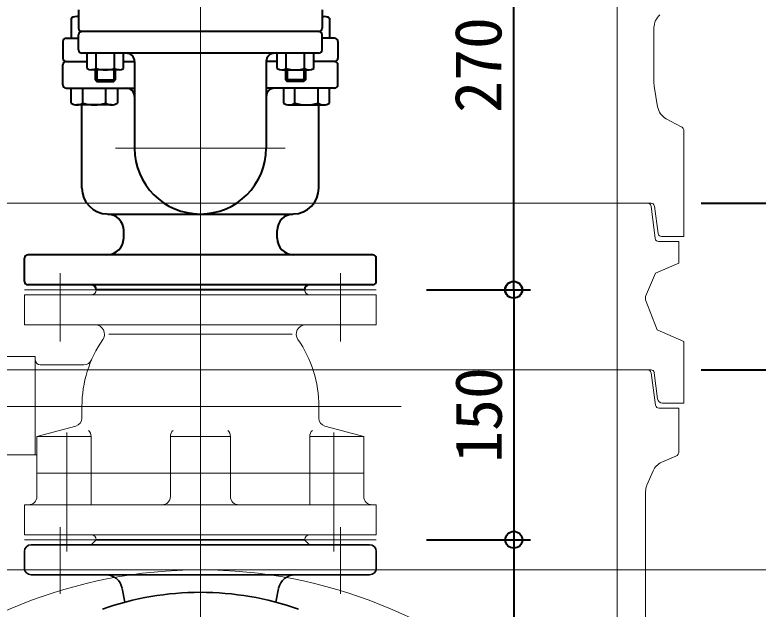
# Model space of a CAD drawing. Units: millimetres at full size, sheet at 1:20. Extents: x -5700 to 5714, y -3160 to 3160.
# Drawn here: x -1009.4 to -563.7, y 1990.9 to 2347.5 of the extents above; entities that cross this region are included whole.
import ezdxf
from ezdxf.enums import TextEntityAlignment as Align

# ---------------------------------------------------------------- set-up
doc = ezdxf.new("R2010")
doc.units = ezdxf.units.MM
doc.header["$LTSCALE"] = 20
doc.header["$PDMODE"] = 32
doc.header["$PDSIZE"] = 10
for name, color, linetype, lineweight in [('0-5_TEMP01', 3, 'Continuous', 18), ('0-6_T字管', 6, 'Continuous', 35), ('0-7_躯体', 7, 'Continuous', 9), ('0-8_細線', 7, 'Continuous', 9), ('0-9_消火栓', 2, 'Continuous', 40), ('0-C_寸法', 1, 'Continuous', 40), ('1-1_補修弁', 7, 'Continuous', 9)]:
    doc.layers.add(name, color=color, linetype=linetype, lineweight=lineweight)
doc.styles.add('ＭＳ ゴシック', font='')
doc.styles.get('ＭＳ ゴシック').set_extended_font_data('MS Gothic')

msp = doc.modelspace()

# ---------------------------------------------------------------- linework, layer by layer
at = {"layer": '0-5_TEMP01'}
for p, q in [((-898.13, 2489.03), (-898.13, 2219.02)), ((-898.13, 2182.53), (-898.13, 2452.53)), ((-898.13, 2289.03), (-898.13, 1939.03)), ((-898.13, 2289.03), (-898.13, 2119.02)), ((-847.32, 2267.53), (-948.94, 2267.53)), ((-898.13, 2196.41), (-898.13, 2012.37)), ((-982.12, 2151.53), (-982.12, 2192.53)), ((-898.13, 2189.03), (-898.13, 1939.03)), ((-814.12, 2192.53), (-814.12, 2151.53)), ((-1003.63, 2182.53), (-792.63, 2182.53)), ((-777.63, 2112.53), (-1091.52, 2112.53)), ((-978.12, 2025.53), (-978.12, 2096.82)), ((-818.12, 2025.53), (-818.12, 2096.82)), ((-898.13, 1592.2), (-898.13, 2056.16)), ((-982.12, 2000.06), (-982.12, 2040.12)), ((-814.12, 2000.06), (-814.12, 2040.12)), ((-1003.63, 2032.53), (-792.62, 2032.53)), ((-3458.13, 2014.53), (-325.44, 2014.53))]:
    msp.add_line(p, q, dxfattribs=at)
at = {"layer": '0-6_T字管'}
for p, q in [((-960.63, 2032.53), (-963.63, 2029.52)), ((-960.63, 2032.53), (-835.63, 2032.53)), ((-835.63, 2032.53), (-832.62, 2029.52)), ((-796.62, 2029.52), (-999.63, 2029.52)), ((-1003.63, 2015.52), (-1003.63, 2025.53)), ((-792.62, 2015.52), (-792.62, 2025.53)), ((-796.62, 2011.53), (-999.63, 2011.53)), ((-945.06, 2003.41), (-943.46, 1995.09)), ((-851.19, 2003.41), (-852.79, 1995.09))]:
    msp.add_line(p, q, dxfattribs=at)
for centre, radius, start, end in [((-999.63, 2025.53), 4, 90, 180), ((-796.62, 2025.53), 4, 0, 90), ((-999.63, 2015.52), 4, 180, 270), ((-796.62, 2015.52), 4, 270, 0), ((-954.88, 2001.53), 10, 10.886, 90), ((-841.37, 2001.53), 10, 90, 169.114), ((-898.13, 1825.03), 176, 70.493, 109.507)]:
    msp.add_arc(centre, radius, start, end, dxfattribs=at)
at = {"layer": '0-7_躯体'}
for p, q in [((-648.12, 2434.52), (-648.12, 2234.52)), ((-626.12, 2339.84), (-626.12, 2306.35)), ((-625.99, 2304.71), (-623.94, 2292.39)), ((-618.78, 2285.2), (-609.72, 2280.38)), ((-608.13, 2277.72), (-608.13, 2234.52)), ((-1168.39, 2234.52), (-898.13, 2234.52)), ((-898.13, 2234.52), (-1166.37, 2234.52)), ((-627.87, 2234.52), (-898.13, 2234.52)), ((-898.13, 2234.52), (-629.88, 2234.52)), ((-648.12, 2234.52), (-648.12, 2134.52)), ((-608.13, 2234.52), (-608.13, 2214.53)), ((-627.9, 2232.78), (-625.36, 2213.27)), ((-625.88, 2232.81), (-623.56, 2216.25)), ((-611.12, 2211.53), (-623.37, 2211.53)), ((-608.13, 2214.53), (-621.58, 2214.53)), ((-611.12, 2211.53), (-611.12, 2198.53)), ((-611.12, 2198.53), (-625.12, 2192.53)), ((-625.12, 2192.53), (-631.13, 2178.53)), ((-631.13, 2176.53), (-631.13, 2178.53)), ((-624.13, 2158.53), (-631.13, 2176.53)), ((-608.13, 2151.53), (-624.13, 2158.53)), ((-608.13, 2151.53), (-608.13, 2114.53)), ((-1168.36, 2134.52), (-898.13, 2134.52)), ((-627.89, 2134.52), (-898.13, 2134.52)), ((-648.12, 2134.52), (-648.12, 1934.52)), ((-627.88, 2132.81), (-625.14, 2113.25)), ((-625.91, 2132.78), (-623.96, 2117.15)), ((-620.98, 2114.53), (-608.13, 2114.53)), ((-623.15, 2111.53), (-611.12, 2111.53)), ((-623.15, 2111.53), (-611.12, 2111.53)), ((-611.12, 2111.53), (-611.12, 2085.51)), ((-612.94, 2082.74), (-621.45, 2079.1)), ((-626.7, 2073.85), (-630.32, 2065.41)), ((-631.13, 2061.47), (-631.13, 1984.15))]:
    msp.add_line(p, q, dxfattribs=at)
for centre, radius, start, end in [((-616.12, 2339.84), 10, 129.806, 180), ((-616.12, 2306.35), 10, 180, 189.462), ((-614.08, 2294.03), 10, 189.462, 241.928), ((-611.12, 2277.72), 3, 0, 61.927), ((-629.88, 2232.53), 2, 7.431, 90), ((-627.87, 2232.53), 2, 7.999, 90), ((-621.58, 2216.53), 2, 187.999, 270), ((-623.37, 2213.53), 2, 187.431, 270), ((-629.87, 2132.53), 2, 7.999, 90), ((-627.89, 2132.53), 2, 7.124, 90), ((-620.98, 2117.53), 3, 187.126, 270), ((-623.15, 2113.53), 2, 187.999, 270), ((-614.12, 2085.51), 3, 293.199, 0), ((-617.51, 2069.91), 10, 113.198, 156.801), ((-621.12, 2061.47), 10, 156.801, 180), ((-898.13, 1724.52), 290, 90, 133.603), ((-898.13, 1724.52), 290, 46.397, 90)]:
    msp.add_arc(centre, radius, start, end, dxfattribs=at)
at = {"layer": '0-8_細線'}
msp.add_line((-961.12, 2032.53), (-835.12, 2032.53), dxfattribs=at)
at = {"layer": '0-9_消火栓'}
for p, q in [((-971.13, 2350.53), (-971.13, 2339.53)), ((-825.13, 2350.53), (-825.13, 2339.53)), ((-975.63, 2345.51), (-975.63, 2333.53)), ((-975.63, 2345.51), (-975.63, 2333.53)), ((-971.13, 2346.53), (-972.16, 2346.53)), ((-825.13, 2346.53), (-824.09, 2346.53)), ((-820.63, 2345.51), (-820.63, 2333.53)), ((-820.63, 2345.51), (-820.63, 2333.53)), ((-827.13, 2337.53), (-969.13, 2337.53)), ((-980.63, 2331.52), (-980.63, 2321.53)), ((-978.63, 2333.53), (-971.13, 2333.53)), ((-971.13, 2326.53), (-971.13, 2335.53)), ((-825.13, 2326.53), (-825.13, 2335.53)), ((-817.63, 2333.53), (-825.13, 2333.53)), ((-815.63, 2331.52), (-815.63, 2321.53)), ((-827.13, 2324.52), (-969.13, 2324.52)), ((-966.1, 2315.38), (-966.1, 2324.52)), ((-960.61, 2315.38), (-960.61, 2324.52)), ((-949.64, 2315.38), (-949.64, 2324.52)), ((-944.16, 2315.38), (-944.16, 2324.52)), ((-852.09, 2315.38), (-852.09, 2324.52)), ((-846.61, 2315.38), (-846.61, 2324.52)), ((-835.65, 2315.38), (-835.65, 2324.52)), ((-830.16, 2315.38), (-830.16, 2324.52)), ((-978.63, 2319.53), (-966.1, 2319.53)), ((-944.16, 2319.53), (-937.63, 2319.53)), ((-937.63, 2319.53), (-937.63, 2267.53)), ((-858.63, 2319.53), (-858.63, 2267.53)), ((-852.09, 2319.53), (-858.63, 2319.53)), ((-817.63, 2319.53), (-830.16, 2319.53)), ((-980.63, 2305.53), (-980.63, 2317.53)), ((-946.9, 2314.53), (-963.36, 2314.53)), ((-961.13, 2314.53), (-961.13, 2308.47)), ((-960.18, 2314.53), (-960.18, 2307.53)), ((-950.07, 2314.53), (-950.07, 2307.53)), ((-949.13, 2314.53), (-949.13, 2308.47)), ((-849.36, 2314.53), (-832.9, 2314.53)), ((-847.13, 2314.53), (-847.13, 2308.47)), ((-846.18, 2314.53), (-846.18, 2307.53)), ((-836.07, 2314.53), (-836.07, 2307.53)), ((-835.13, 2314.53), (-835.13, 2308.47)), ((-815.63, 2305.53), (-815.63, 2317.53)), ((-961.13, 2308.47), (-949.13, 2308.47)), ((-961.13, 2308.47), (-960.18, 2307.53)), ((-960.18, 2307.53), (-950.07, 2307.53)), ((-949.13, 2308.47), (-950.07, 2307.53)), ((-847.13, 2308.47), (-846.18, 2307.53)), ((-835.13, 2308.47), (-847.13, 2308.47)), ((-836.07, 2307.53), (-846.18, 2307.53)), ((-835.13, 2308.47), (-836.07, 2307.53)), ((-978.63, 2303.53), (-937.63, 2303.53)), ((-975.63, 2294.55), (-975.63, 2303.53)), ((-975.63, 2294.55), (-975.63, 2303.53)), ((-968.69, 2294.55), (-968.69, 2303.53)), ((-954.84, 2294.55), (-954.84, 2303.53)), ((-947.91, 2303.53), (-947.91, 2294.55)), ((-817.63, 2303.53), (-858.63, 2303.53)), ((-848.34, 2303.53), (-848.34, 2294.55)), ((-841.41, 2294.55), (-841.41, 2303.53)), ((-827.56, 2294.55), (-827.56, 2303.53)), ((-820.63, 2294.55), (-820.63, 2303.53)), ((-820.63, 2294.55), (-820.63, 2303.53)), ((-951.38, 2293.53), (-972.16, 2293.53)), ((-969.13, 2243.53), (-969.13, 2293.73)), ((-844.88, 2293.53), (-824.09, 2293.53)), ((-827.13, 2243.53), (-827.13, 2293.73)), ((-953.63, 2228.02), (-842.63, 2228.02)), ((-944.13, 2213.53), (-944.13, 2218.03)), ((-852.13, 2213.53), (-852.13, 2218.03)), ((-794.63, 2203.53), (-1001.63, 2203.53)), ((-1003.63, 2187.53), (-1003.63, 2201.53)), ((-792.63, 2187.53), (-792.63, 2201.53)), ((-794.63, 2185.53), (-1001.63, 2185.53)), ((-835.63, 2182.53), (-960.63, 2182.53))]:
    msp.add_line(p, q, dxfattribs=at)
for centre, radius, start, end in [((-972.16, 2340.14), 6.38, 80.697, 122.867), ((-824.09, 2340.14), 6.38, 57.133, 99.303), ((-969.13, 2339.53), 2, 180, 270), ((-969.13, 2335.53), 2, 90, 180), ((-827.13, 2339.53), 2, 270, 0), ((-827.13, 2335.53), 2, 0, 90), ((-978.63, 2331.52), 2, 90, 180), ((-817.63, 2331.52), 2, 0, 90), ((-969.13, 2326.53), 2, 180, 270), ((-942.63, 2319.53), 5, 0, 90), ((-853.63, 2319.53), 5, 90, 180), ((-827.13, 2326.53), 2, 270, 0), ((-978.63, 2321.53), 2, 180, 270), ((-978.63, 2317.53), 2, 90, 180), ((-817.63, 2321.53), 2, 270, 0), ((-817.63, 2317.53), 2, 0, 90), ((-963.36, 2319.34), 4.82, 235.33, 304.67), ((-955.13, 2332.53), 18, 252.259, 287.741), ((-946.9, 2319.34), 4.82, 235.33, 304.67), ((-849.36, 2319.34), 4.82, 235.33, 304.67), ((-841.13, 2332.53), 18, 252.259, 287.741), ((-832.9, 2319.34), 4.82, 235.33, 304.67), ((-978.63, 2305.53), 2, 180, 270), ((-817.63, 2305.53), 2, 270, 0), ((-942.63, 2298.53), 5, 0, 90), ((-853.63, 2298.53), 5, 90, 180), ((-972.16, 2299.91), 6.38, 237.133, 302.867), ((-961.76, 2317.53), 24, 253.221, 286.779), ((-951.38, 2299.91), 6.38, 237.133, 302.867), ((-844.88, 2299.91), 6.38, 237.133, 302.867), ((-834.49, 2317.53), 24, 253.221, 286.779), ((-824.09, 2299.91), 6.38, 237.133, 302.867), ((-898.13, 2267.53), 39.5, 180, 0), ((-953.63, 2243.53), 15.5, 180, 268.876), ((-842.63, 2243.53), 15.5, 271.124, 0), ((-954.13, 2218.03), 10, 0, 88.876), ((-842.13, 2218.03), 10, 91.124, 180), ((-954.13, 2213.53), 10, 270, 0), ((-842.13, 2213.53), 10, 180, 270), ((-1001.63, 2201.53), 2, 90, 180), ((-794.63, 2201.53), 2, 0, 90), ((-1001.63, 2187.53), 2, 180, 270), ((-963.63, 2182.53), 3, 0, 90), ((-832.63, 2182.53), 3, 90, 180), ((-794.63, 2187.53), 2, 270, 0)]:
    msp.add_arc(centre, radius, start, end, dxfattribs=at)
at = {"layer": '0-C_寸法'}
for p, q in [((-710.36, 2452.53), (-710.36, 2182.53)), ((-597.89, 2234.52), (-378.28, 2234.52)), ((-597.87, 2234.52), (-378.28, 2234.52)), ((-762.63, 2182.53), (-700.16, 2182.53)), ((-762.63, 2182.53), (-700.36, 2182.53)), ((-710.16, 2182.53), (-710.16, 2032.53)), ((-597.89, 2134.52), (-378.28, 2134.52)), ((-597.89, 2134.52), (-378.28, 2134.52)), ((-762.62, 2032.53), (-700.16, 2032.53)), ((-762.62, 2032.53), (-700.16, 2032.53)), ((-710.16, 2032.53), (-710.16, 1784.52))]:
    msp.add_line(p, q, dxfattribs=at)
for p in [(-710.36, 2182.53), (-710.16, 2182.53), (-710.16, 2032.53)]:
    msp.add_point(p, dxfattribs=at)
at = {"layer": '1-1_補修弁'}
for p, q in [((-960.63, 2182.53), (-835.63, 2182.53)), ((-1003.63, 2179.52), (-792.62, 2179.52)), ((-1003.63, 2161.53), (-1003.63, 2179.52)), ((-792.62, 2179.52), (-792.62, 2161.53)), ((-792.62, 2161.53), (-1003.63, 2161.53)), ((-953.12, 2155.94), (-843.12, 2155.94)), ((-1029.12, 2142.53), (-997.12, 2142.53)), ((-997.12, 2083.53), (-997.12, 2142.53)), ((-994.12, 2137.53), (-967.96, 2137.53)), ((-969.12, 2105.59), (-969.12, 2112.53)), ((-827.12, 2105.59), (-827.12, 2112.53)), ((-972.84, 2100.77), (-996.12, 2094.53)), ((-823.42, 2100.77), (-800.12, 2094.53)), ((-996.12, 2094.53), (-996.12, 2058.53)), ((-996.12, 2094.53), (-963.7, 2094.53)), ((-963.7, 2094.53), (-963.7, 2053.53)), ((-916.13, 2094.53), (-880.13, 2094.53)), ((-916.13, 2058.53), (-916.13, 2094.53)), ((-880.13, 2058.53), (-880.13, 2094.53)), ((-832.56, 2094.53), (-832.56, 2053.53)), ((-832.56, 2094.53), (-800.12, 2094.53)), ((-800.12, 2058.53), (-800.12, 2094.53)), ((-1029.12, 2083.53), (-996.12, 2083.53)), ((-996.12, 2072.53), (-800.12, 2072.53)), ((-792.62, 2053.53), (-1003.63, 2053.53)), ((-1003.63, 2035.53), (-1003.63, 2053.53)), ((-792.62, 2035.53), (-792.62, 2053.53)), ((-792.62, 2035.53), (-1003.63, 2035.53)), ((-835.63, 2032.53), (-960.63, 2032.53))]:
    msp.add_line(p, q, dxfattribs=at)
for centre, radius, start, end in [((-963.63, 2182.53), 3, 270, 0), ((-832.62, 2182.53), 3, 180, 270), ((-961.2, 2155.94), 5.58, 325.458, 90), ((-835.05, 2155.94), 5.58, 90, 214.542), ((-898.13, 2112.53), 71, 145.458, 180), ((-898.13, 2112.53), 71, 0, 34.542), ((-994.12, 2140.52), 3, 180, 270), ((-967.96, 2142.53), 5, 270, 336.75), ((-974.13, 2105.59), 5, 285, 0), ((-822.12, 2105.59), 5, 180, 255), ((-968.69, 2094.53), 5, 0, 47.288), ((-911.12, 2094.53), 5, 132.712, 180), ((-885.13, 2094.53), 5, 0, 47.288), ((-827.56, 2094.53), 5, 132.712, 180), ((-1001.13, 2058.53), 5, 270, 0), ((-921.12, 2058.53), 5, 270, 0), ((-875.13, 2058.53), 5, 180, 270), ((-795.12, 2058.53), 5, 180, 270), ((-963.63, 2032.53), 3, 0, 90), ((-832.62, 2032.53), 3, 90, 180)]:
    msp.add_arc(centre, radius, start, end, dxfattribs=at)

# ---------------------------------------------------------------- texts
at = {"layer": '0-C_寸法', "style": 'ＭＳ ゴシック'}
for s, p in [('270', (-709.14, 2288.72)), ('150', (-708.94, 2078.72))]:
    msp.add_text(s, height=28.15, rotation=90, dxfattribs=at).set_placement(p, align=Align.BOTTOM_LEFT)

doc.saveas('drawing.dxf')
